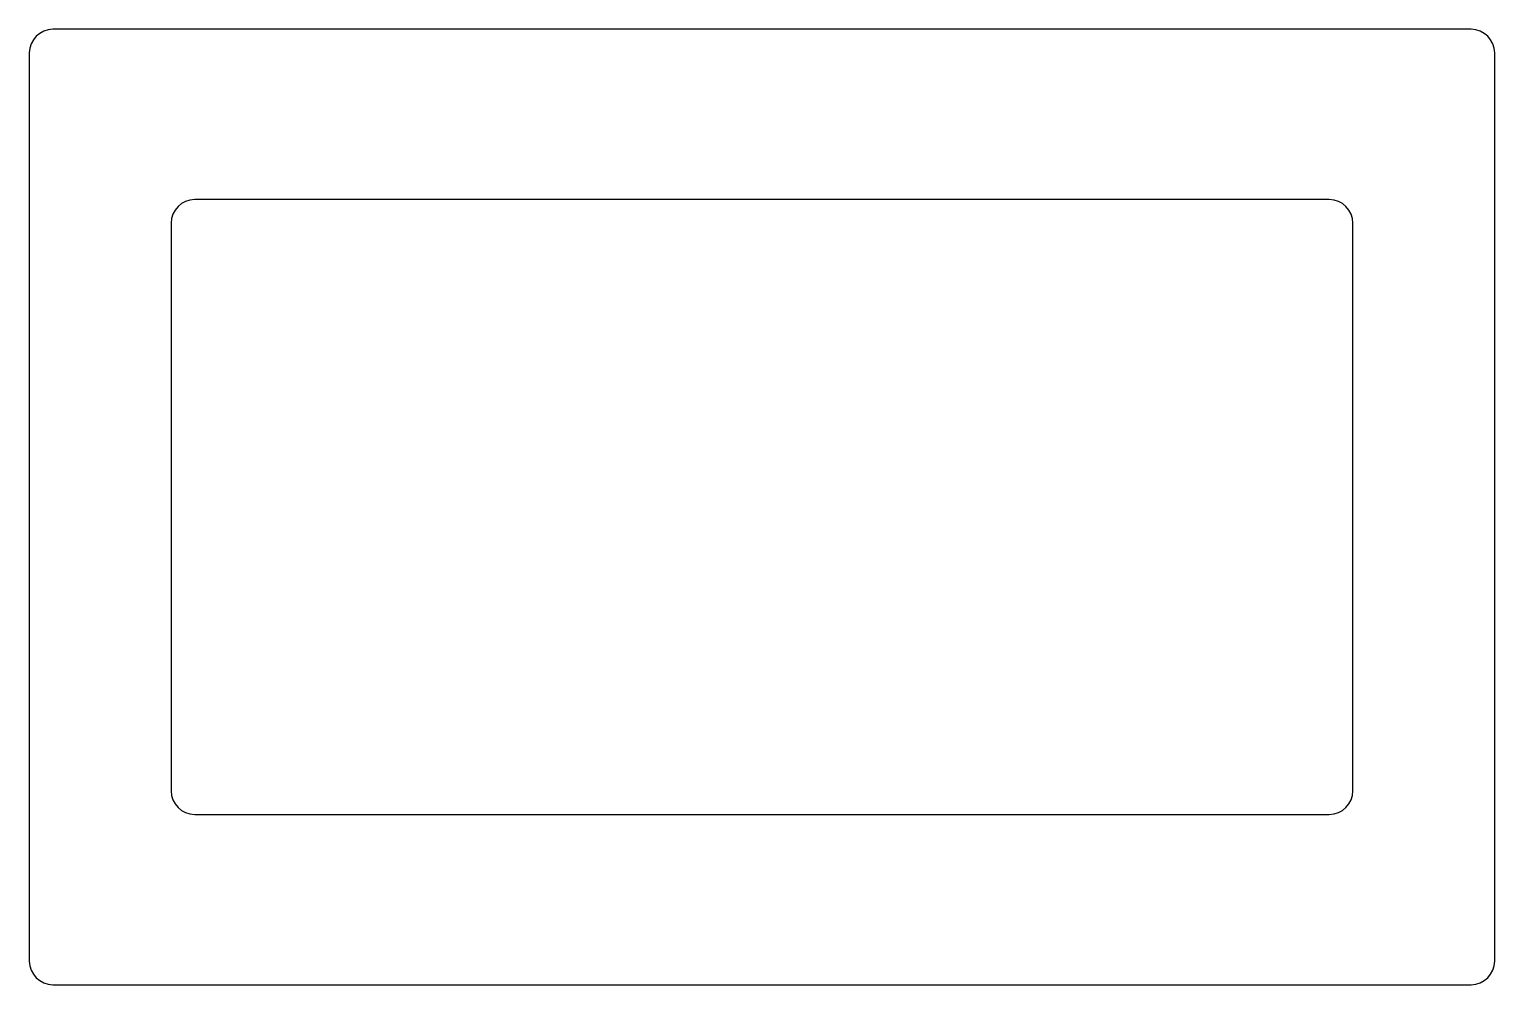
# Model space of a CAD drawing. Header units: millimetres. Extents: x -15.5 to 15.5, y -10.1 to 10.1.
import ezdxf

# ---------------------------------------------------------------- set-up
doc = ezdxf.new("R2010")
doc.units = ezdxf.units.MM
doc.layers.add('Shape2DView', color=7, linetype='CONTINUOUS')

msp = doc.modelspace()

# ---------------------------------------------------------------- linework, layer by layer
at = {"layer": 'Shape2DView'}
for p, q in [((15, 10.1), (-15, 10.1)), ((-15.5, 9.6), (-15.5, -9.6)), ((15.5, -9.6), (15.5, 9.6)), ((12, 6.5), (-12, 6.5)), ((-12.5, 6), (-12.5, -6)), ((12.5, -6), (12.5, 6)), ((-12, -6.5), (12, -6.5)), ((-15, -10.1), (15, -10.1))]:
    msp.add_line(p, q, dxfattribs=at)
for centre, start, end in [((-15, 9.6), 90, 180), ((15, 9.6), 0, 90), ((-12, 6), 90, 180), ((12, 6), 0, 90), ((-12, -6), 180, -90), ((12, -6), -90, 0), ((-15, -9.6), 180, -90), ((15, -9.6), -90, 0)]:
    msp.add_arc(centre, 0.5, start, end, dxfattribs=at)

doc.saveas('drawing.dxf')
